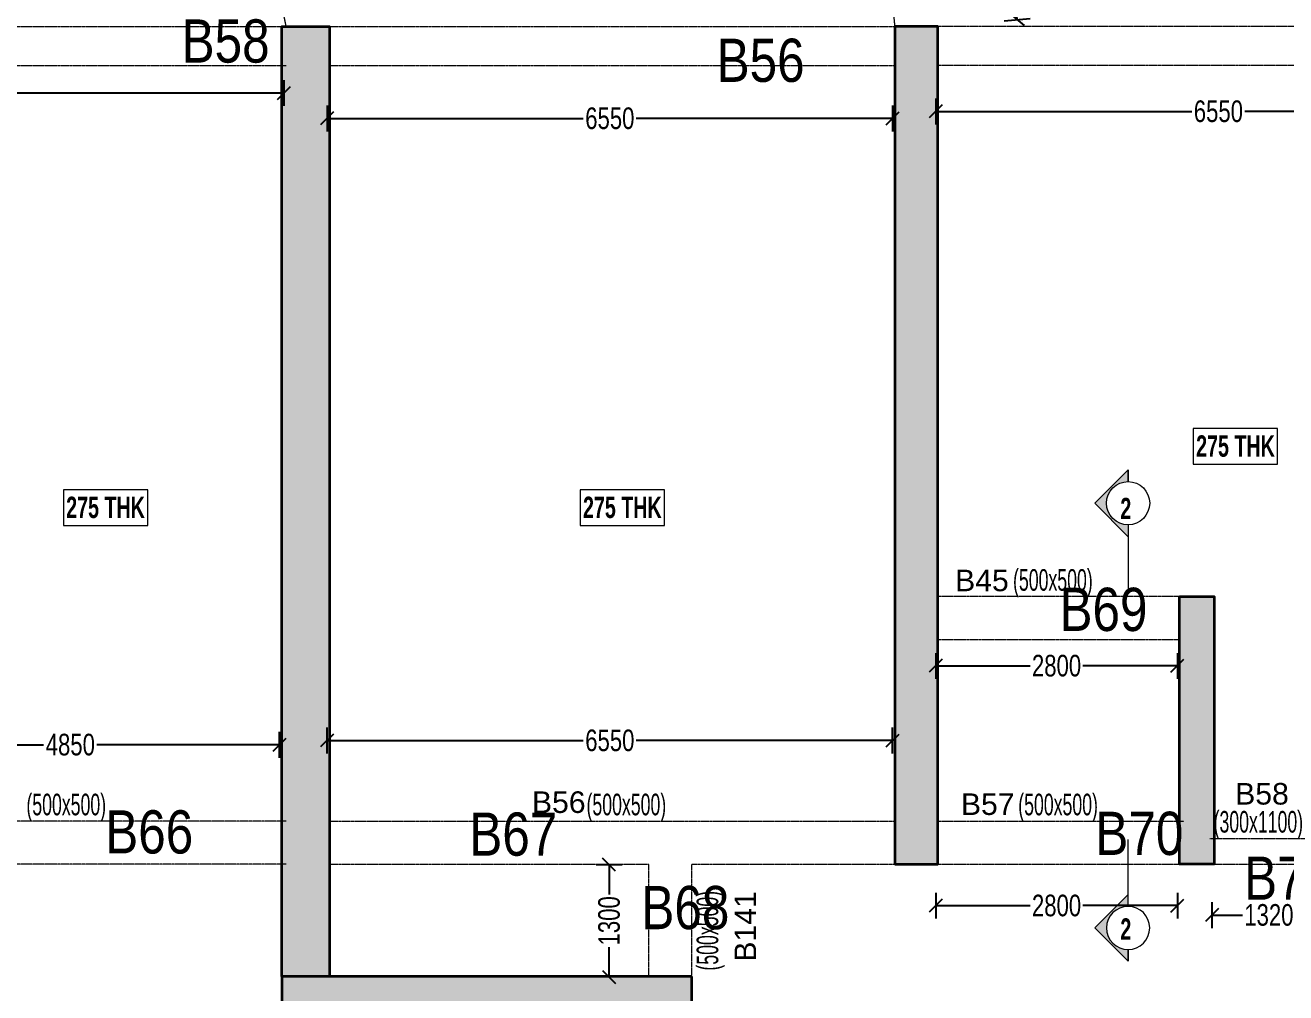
# Model space of a CAD drawing. Header units: millimetres. Extents: x 13 to 72195, y 3 to 63794.
# Drawn here: x 14348 to 28952, y 25542 to 36745 of the extents above; entities that cross this region are included whole.
import ezdxf
from ezdxf.enums import TextEntityAlignment as Align

# ---------------------------------------------------------------- set-up
doc = ezdxf.new("R2010")
doc.units = ezdxf.units.MM
doc.linetypes.add('HIDDEN', pattern=[0.375, 0.25, -0.125])
for name, color, linetype, lineweight in [('A-FLOR-IDEN', 11, 'Continuous', 9), ('G-ANNO-SYMB', 1, 'Continuous', 9), ('S-BEAM', 7, 'Continuous', 18), ('S-BEAM-IDEN', 2, 'Continuous', 9), ('S-COL HATCH', 9, 'Continuous', 0), ('S-COLS', 5, 'Continuous', 35)]:
    doc.layers.add(name, color=color, linetype=linetype, lineweight=lineweight)
for name, color, linetype in [('Abhinav working', 6, 'Continuous'), ('Beam Nos', 7, 'Continuous'), ('changes', 7, 'Continuous')]:
    doc.layers.add(name, color=color, linetype=linetype)
doc.styles.add('Dim.s & Anno.(Misc.)', font='ARIALN.TTF')
doc.styles.add('SC-BBS1', font='SansSerif')
doc.styles.add('SOBHA', font='swisscl.ttf')
doc.styles.add('Swis721 LtCn BT', font='swisscl.ttf', dxfattribs={"width": 0.9, "height": 233.355162})
doc.styles.add('Swis721 LtCn BT_B', font='', dxfattribs={"width": 0.9, "height": 246.918336})
doc.styles.get('Swis721 LtCn BT_B').set_extended_font_data('Swis721 LtCn BT', bold=True)
doc.dimstyles.new('S-100', dxfattribs={"dimscale": 100, "dimtxt": 2.5, "dimasz": 1.5, "dimexe": 1.5, "dimexo": 1.5, "dimgap": 0.1, "dimtad": 0, "dimdec": 0, "dimrnd": 0.0005, "dimzin": 0, "dimdsep": 46, "dimtxsty": 'SOBHA', "dimblk": 'OBLIQUE', "dimcen": 0.09, "dimclrd": 8, "dimclre": 8, "dimclrt": 6, "dimadec": 0, "dimazin": 0, "dimtfac": 1, "dimtdec": 0, "dimtofl": 0, "dimtmove": 0, "dimatfit": 3, "dimfxl": 1.5, "dimfxlon": 1, "dimtolj": 1, "dimtzin": 0, "dimlwd": -1, "dimlwe": -1, "dimarcsym": 0})

# ---------------------------------------------------------------- blocks, each defined once
blk = doc.blocks.new('A$C0921b736')
at = {"layer": 'S-COL HATCH', "transparency": 33554687}
h = blk.add_hatch(color=256, dxfattribs=at)
h.dxf.hatch_style = 1
h.paths.add_polyline_path([(5425, 11675), (5425, 11275), (10175, 11275), (10175, 11675)])
h.paths.add_polyline_path([(5425, 11675), (5975, 11675), (5975, 22675), (5425, 22675)])
h = blk.add_hatch(color=256, dxfattribs=at)
h.dxf.hatch_style = 1
h.paths.add_polyline_path([(12525, 12975), (13025, 12975), (13025, 22675), (12525, 22675)])
h = blk.add_hatch(color=256, dxfattribs=at)
h.dxf.hatch_style = 1
h.paths.add_polyline_path([(15825, 12975), (16225, 12975), (16225, 16075), (15825, 16075)])
at = {"layer": 'S-COLS'}
blk.add_lwpolyline([(5425, 11675), (5425, 22675), (5975, 22675), (5975, 11675), (5425, 11675)], dxfattribs=at)
at = {"layer": 'S-COLS', "elevation": 0}
for points in [[(12525, 12975), (13025, 12975), (13025, 22675), (12525, 22675)], [(15825, 16075), (16225, 16075), (16225, 12975), (15825, 12975)], [(10175, 11675), (5425, 11675), (5425, 11275), (10175, 11275)]]:
    blk.add_lwpolyline(points, close=True, dxfattribs=at)
blk = doc.blocks.new('Detail View - M_Section Head - Structural Type 1-785420-STILT FLOOR FRAMING PLAN')
at = {"layer": 'G-ANNO-SYMB'}
h = blk.add_hatch(color=9, dxfattribs=at)
edge = h.paths.add_edge_path(flags=0)
edge.add_line((-8.5, 0), (-9.86, 0))
edge.add_line((-9.86, 0), (-5.99, 3.87))
edge.add_line((-5.99, 3.87), (-2.12, 0))
edge.add_line((-2.12, 0), (-3.5, 0))
edge.add_arc((-6, 0), 2.5, 360, 540)
for p, q in [((-5.99, 3.87), (-9.86, 0)), ((-5.99, 3.87), (-2.12, 0)), ((-8.5, 0), (-9.86, 0)), ((-3.5, 0), (-2.12, 0))]:
    blk.add_line(p, q, dxfattribs=at)
at = {"layer": 'G-ANNO-SYMB', "color": 5}
for p, q in [((-5.99, 3.87), (-9.86, 0)), ((-2.12, 0), (-5.99, 3.87)), ((-9.86, 0), (-8.5, 0)), ((-3.5, 0), (4.24, 0)), ((-3.5, 0), (-2.12, 0))]:
    blk.add_line(p, q, dxfattribs=at)
at = {"layer": 'G-ANNO-SYMB'}
blk.add_arc((-6, 0), 2.5, 360, 180, dxfattribs=at)
at = {"layer": 'G-ANNO-SYMB', "color": 5}
for start, end in [(360, 180), (180, 360)]:
    blk.add_arc((-6, 0), 2.5, start, end, dxfattribs=at)
blk = doc.blocks.new('_OBLIQUE')
at = {"color": 0, "linetype": 'ByBlock'}
blk.add_line((-0.5, -0.5), (0.5, 0.5), dxfattribs=at)
blk = doc.blocks.new('*D356')
at = {"layer": 'Abhinav working', "color": 8, "transparency": 16777216}
for p, q in [((24896, 35897), (24896, 35597)), ((31446, 35897), (31446, 35597)), ((24896, 35747), (27863, 35747)), ((31446, 35747), (28478, 35747))]:
    blk.add_line(p, q, dxfattribs=at)
at = {"layer": 'Defpoints', "color": 0, "transparency": 16777216}
for p in [(24896, 36275), (31446, 36275), (31446, 35747)]:
    blk.add_point(p, dxfattribs=at)
at = {"layer": 'Abhinav working', "color": 8, "transparency": 16777216, "xscale": 150, "yscale": 150, "zscale": 150, "rotation": 180}
blk.add_blockref('_OBLIQUE', (24896, 35747), dxfattribs=at)
at = {"layer": 'Abhinav working', "color": 8, "transparency": 16777216, "xscale": 150, "yscale": 150, "zscale": 150}
blk.add_blockref('_OBLIQUE', (31446, 35747), dxfattribs=at)
at = {"layer": 'Abhinav working', "color": 6, "transparency": 16777216, "insert": (28171, 35747), "char_height": 250, "attachment_point": 5, "style": 'SOBHA'}
blk.add_mtext('\\A1;6550', dxfattribs=at)
blk = doc.blocks.new('*D357')
at = {"layer": 'Abhinav working', "color": 8, "transparency": 16777216}
for p, q in [((25137, 42948), (25436, 42974)), ((25287, 42961), (25536, 40191)), ((25840, 36810), (25591, 39579)), ((25690, 36796), (25989, 36823))]:
    blk.add_line(p, q, dxfattribs=at)
at = {"layer": 'Defpoints', "color": 0, "transparency": 16777216}
for p in [(25287, 42961), (24342, 42876, 0), (24896, 36725, 0)]:
    blk.add_point(p, dxfattribs=at)
at = {"layer": 'Abhinav working', "color": 8, "transparency": 16777216, "xscale": 150, "yscale": 150, "zscale": 150}
for p, rotation in [((25287, 42961), 95.13845733067026), ((25840, 36810), 275.1384573306703)]:
    blk.add_blockref('_OBLIQUE', p, dxfattribs=dict(at, rotation=rotation))
at = {"layer": 'Abhinav working', "color": 6, "transparency": 16777216, "insert": (25563, 39885), "char_height": 250, "attachment_point": 5, "rotation": 275.1385, "style": 'SOBHA'}
blk.add_mtext('\\A1;6176', dxfattribs=at)
blk = doc.blocks.new('*D358')
at = {"layer": 'Abhinav working', "color": 8, "transparency": 16777216}
for p, q in [((17846, 35816), (17846, 35516)), ((24396, 35816), (24396, 35516)), ((17846, 35666), (20813, 35666)), ((24396, 35666), (21428, 35666))]:
    blk.add_line(p, q, dxfattribs=at)
at = {"layer": 'Defpoints', "color": 0, "transparency": 16777216}
for p in [(17846, 36275), (24396, 36275), (24396, 35666)]:
    blk.add_point(p, dxfattribs=at)
at = {"layer": 'Abhinav working', "color": 8, "transparency": 16777216, "xscale": 150, "yscale": 150, "zscale": 150, "rotation": 180}
blk.add_blockref('_OBLIQUE', (17846, 35666), dxfattribs=at)
at = {"layer": 'Abhinav working', "color": 8, "transparency": 16777216, "xscale": 150, "yscale": 150, "zscale": 150}
blk.add_blockref('_OBLIQUE', (24396, 35666), dxfattribs=at)
at = {"layer": 'Abhinav working', "color": 6, "transparency": 16777216, "insert": (21121, 35666), "char_height": 250, "attachment_point": 5, "style": 'SOBHA'}
blk.add_mtext('\\A1;6550', dxfattribs=at)
blk = doc.blocks.new('*D359')
at = {"layer": 'Abhinav working', "color": 8, "transparency": 16777216}
for p, q in [((18056, 43171), (18350, 43231)), ((18203, 43201), (18765, 40426)), ((19449, 37050), (18887, 39824)), ((19302, 37020), (19596, 37080))]:
    blk.add_line(p, q, dxfattribs=at)
at = {"layer": 'Defpoints', "color": 0, "transparency": 16777216}
for p in [(16600, 42876, 0), (19449, 37050), (17846, 36725)]:
    blk.add_point(p, dxfattribs=at)
at = {"layer": 'Abhinav working', "color": 8, "transparency": 16777216, "xscale": 150, "yscale": 150, "zscale": 150}
for p, rotation in [((18203, 43201), 101.4496253481066), ((19449, 37050), 281.4496253481067)]:
    blk.add_blockref('_OBLIQUE', p, dxfattribs=dict(at, rotation=rotation))
at = {"layer": 'Abhinav working', "color": 6, "transparency": 16777216, "insert": (18826, 40125), "char_height": 250, "attachment_point": 5, "rotation": 281.4496, "style": 'SOBHA'}
blk.add_mtext('\\A1;6276', dxfattribs=at)
blk = doc.blocks.new('*D360')
at = {"layer": 'Abhinav working', "color": 8, "transparency": 16777216}
for p, q in [((5179, 36110), (5179, 35810)), ((17346, 36110), (17346, 35810)), ((5179, 35960), (10881, 35960)), ((17346, 35960), (11643, 35960))]:
    blk.add_line(p, q, dxfattribs=at)
at = {"layer": 'Defpoints', "color": 0, "transparency": 16777216}
for p in [(5179, 36275, 0), (17346, 36275), (17346, 35960)]:
    blk.add_point(p, dxfattribs=at)
at = {"layer": 'Abhinav working', "color": 8, "transparency": 16777216, "xscale": 150, "yscale": 150, "zscale": 150, "rotation": 180}
blk.add_blockref('_OBLIQUE', (5179, 35960), dxfattribs=at)
at = {"layer": 'Abhinav working', "color": 8, "transparency": 16777216, "xscale": 150, "yscale": 150, "zscale": 150}
blk.add_blockref('_OBLIQUE', (17346, 35960), dxfattribs=at)
at = {"layer": 'Abhinav working', "color": 6, "transparency": 16777216, "insert": (11262, 35960), "char_height": 250, "attachment_point": 5, "style": 'SOBHA'}
blk.add_mtext('\\A1;12167', dxfattribs=at)
blk = doc.blocks.new('*D366')
at = {"layer": 'Abhinav working', "color": 8, "transparency": 16777216}
for p, q in [((12446, 28264), (12446, 28564)), ((17296, 28264), (17296, 28564)), ((12446, 28414), (14562, 28414)), ((17296, 28414), (15179, 28414))]:
    blk.add_line(p, q, dxfattribs=at)
at = {"layer": 'Defpoints', "color": 0, "transparency": 16777216}
for p in [(17296, 28414), (12446, 27525), (17296, 27525)]:
    blk.add_point(p, dxfattribs=at)
at = {"layer": 'Abhinav working', "color": 8, "transparency": 16777216, "xscale": 150, "yscale": 150, "zscale": 150, "rotation": 180}
blk.add_blockref('_OBLIQUE', (12446, 28414), dxfattribs=at)
at = {"layer": 'Abhinav working', "color": 8, "transparency": 16777216, "xscale": 150, "yscale": 150, "zscale": 150}
blk.add_blockref('_OBLIQUE', (17296, 28414), dxfattribs=at)
at = {"layer": 'Abhinav working', "color": 6, "transparency": 16777216, "insert": (14871, 28414), "char_height": 250, "attachment_point": 5, "style": 'SOBHA'}
blk.add_mtext('\\A1;4850', dxfattribs=at)
blk = doc.blocks.new('*D367')
at = {"layer": 'Abhinav working', "color": 8, "transparency": 16777216}
for p, q in [((17846, 28313), (17846, 28613)), ((24396, 28313), (24396, 28613)), ((17846, 28463), (20813, 28463)), ((24396, 28463), (21428, 28463))]:
    blk.add_line(p, q, dxfattribs=at)
at = {"layer": 'Defpoints', "color": 0, "transparency": 16777216}
for p in [(24396, 28463), (17846, 27525), (24396, 27525)]:
    blk.add_point(p, dxfattribs=at)
at = {"layer": 'Abhinav working', "color": 8, "transparency": 16777216, "xscale": 150, "yscale": 150, "zscale": 150, "rotation": 180}
blk.add_blockref('_OBLIQUE', (17846, 28463), dxfattribs=at)
at = {"layer": 'Abhinav working', "color": 8, "transparency": 16777216, "xscale": 150, "yscale": 150, "zscale": 150}
blk.add_blockref('_OBLIQUE', (24396, 28463), dxfattribs=at)
at = {"layer": 'Abhinav working', "color": 6, "transparency": 16777216, "insert": (21121, 28463), "char_height": 250, "attachment_point": 5, "style": 'SOBHA'}
blk.add_mtext('\\A1;6550', dxfattribs=at)
blk = doc.blocks.new('*D368')
at = {"layer": 'Abhinav working', "color": 8, "transparency": 16777216}
for p, q in [((21263, 27025), (20963, 27025)), ((21113, 27025), (21113, 26679)), ((21113, 25725), (21113, 26071)), ((21263, 25725), (20963, 25725))]:
    blk.add_line(p, q, dxfattribs=at)
at = {"layer": 'Defpoints', "color": 0, "transparency": 16777216}
for p in [(21113, 27025), (21546, 27025), (21546, 25725, 0)]:
    blk.add_point(p, dxfattribs=at)
at = {"layer": 'Abhinav working', "color": 8, "transparency": 16777216, "xscale": 150, "yscale": 150, "zscale": 150}
for p, rotation in [((21113, 27025), 90), ((21113, 25725), 270)]:
    blk.add_blockref('_OBLIQUE', p, dxfattribs=dict(at, rotation=rotation))
at = {"layer": 'Abhinav working', "color": 6, "transparency": 16777216, "insert": (21113, 26375), "char_height": 250, "attachment_point": 5, "rotation": 90, "style": 'SOBHA'}
blk.add_mtext('\\A1;1300', dxfattribs=at)
blk = doc.blocks.new('*D369')
at = {"layer": 'Abhinav working', "color": 8, "transparency": 16777216}
for p, q in [((24896, 29475), (24896, 29178)), ((27696, 29475), (27696, 29178)), ((24896, 29328), (25989, 29328)), ((27696, 29328), (26602, 29328))]:
    blk.add_line(p, q, dxfattribs=at)
at = {"layer": 'Defpoints', "color": 0, "transparency": 16777216}
for p in [(24896, 29625, 0), (27696, 29625, 0), (27696, 29328)]:
    blk.add_point(p, dxfattribs=at)
at = {"layer": 'Abhinav working', "color": 8, "transparency": 16777216, "xscale": 150, "yscale": 150, "zscale": 150, "rotation": 180}
blk.add_blockref('_OBLIQUE', (24896, 29328), dxfattribs=at)
at = {"layer": 'Abhinav working', "color": 8, "transparency": 16777216, "xscale": 150, "yscale": 150, "zscale": 150}
blk.add_blockref('_OBLIQUE', (27696, 29328), dxfattribs=at)
at = {"layer": 'Abhinav working', "color": 6, "transparency": 16777216, "insert": (26296, 29328), "char_height": 250, "attachment_point": 5, "style": 'SOBHA'}
blk.add_mtext('\\A1;2800', dxfattribs=at)
blk = doc.blocks.new('*D370')
at = {"layer": 'Abhinav working', "color": 8, "transparency": 16777216}
for p, q in [((24896, 26701), (24896, 26401)), ((27696, 26701), (27696, 26401)), ((24896, 26551), (25989, 26551)), ((27696, 26551), (26602, 26551))]:
    blk.add_line(p, q, dxfattribs=at)
at = {"layer": 'Defpoints', "color": 0, "transparency": 16777216}
for p in [(24896, 27025, 0), (27696, 27025, 0), (27696, 26551)]:
    blk.add_point(p, dxfattribs=at)
at = {"layer": 'Abhinav working', "color": 8, "transparency": 16777216, "xscale": 150, "yscale": 150, "zscale": 150, "rotation": 180}
blk.add_blockref('_OBLIQUE', (24896, 26551), dxfattribs=at)
at = {"layer": 'Abhinav working', "color": 8, "transparency": 16777216, "xscale": 150, "yscale": 150, "zscale": 150}
blk.add_blockref('_OBLIQUE', (27696, 26551), dxfattribs=at)
at = {"layer": 'Abhinav working', "color": 6, "transparency": 16777216, "insert": (26296, 26551), "char_height": 250, "attachment_point": 5, "style": 'SOBHA'}
blk.add_mtext('\\A1;2800', dxfattribs=at)
blk = doc.blocks.new('*D371')
at = {"layer": 'Abhinav working', "color": 8, "transparency": 16777216}
for p, q in [((28096, 26592), (28096, 26292)), ((29416, 26592), (29416, 26292)), ((28096, 26442), (28452, 26442)), ((29416, 26442), (29059, 26442))]:
    blk.add_line(p, q, dxfattribs=at)
at = {"layer": 'Defpoints', "color": 0, "transparency": 16777216}
for p in [(28096, 27025, 0), (29416, 27025), (29416, 26442)]:
    blk.add_point(p, dxfattribs=at)
at = {"layer": 'Abhinav working', "color": 8, "transparency": 16777216, "xscale": 150, "yscale": 150, "zscale": 150, "rotation": 180}
blk.add_blockref('_OBLIQUE', (28096, 26442), dxfattribs=at)
at = {"layer": 'Abhinav working', "color": 8, "transparency": 16777216, "xscale": 150, "yscale": 150, "zscale": 150}
blk.add_blockref('_OBLIQUE', (29416, 26442), dxfattribs=at)
at = {"layer": 'Abhinav working', "color": 6, "transparency": 16777216, "insert": (28756, 26442), "char_height": 250, "attachment_point": 5, "style": 'SOBHA'}
blk.add_mtext('\\A1;1320', dxfattribs=at)

msp = doc.modelspace()

# ---------------------------------------------------------------- linework, layer by layer
at = {"layer": 'A-FLOR-IDEN', "color": 8, "flags": 128}
for points in [[(27880.1, 32073.9), (27880.1, 31662.1), (28857.6, 31662.1), (28857.6, 32073.9)], [(14790.1, 31363.9), (14790.1, 30952.1), (15767.6, 30952.1), (15767.6, 31363.9)], [(20777.1, 31363.9), (20777.1, 30952.1), (21754.6, 30952.1), (21754.6, 31363.9)]]:
    msp.add_lwpolyline(points, close=True, dxfattribs=at)
at = {"layer": 'S-BEAM', "linetype": 'HIDDEN'}
for p, q in [((17371.7, 36730.2), (16167.5, 42880.2, 0)), ((23866.6, 42880.2, 0), (24422.7, 36707.8, 0)), ((12471.7, 36730.2), (17371.7, 36730.2)), ((17871.7, 36730.2), (24421.7, 36730.2, 0)), ((31471.7, 36730.2), (24921.7, 36730.2, 0)), ((12471.7, 36280.2), (17371.7, 36280.2)), ((17871.7, 36280.2), (24421.7, 36280.2)), ((31471.7, 36280.2), (24921.7, 36280.2)), ((27721.7, 30130.2, 0), (24921.7, 30130.2, 0)), ((27721.7, 29630.2, 0), (24921.7, 29630.2, 0)), ((17371.7, 27530.2), (12471.7, 27530.2)), ((17871.7, 27530.2), (24421.7, 27530.2)), ((24921.7, 27530.2, 0), (27771.7, 27530.2, 0)), ((28071.7, 27330.2), (29441.7, 27330.2)), ((17371.7, 27030.2), (12471.7, 27030.2)), ((17871.7, 27030.2), (21571.7, 27030.2)), ((21571.7, 25730.2, 0), (21571.7, 27030.2, 0)), ((22071.7, 27030.2), (29441.7, 27030.2)), ((22071.7, 25730.2, 0), (22071.7, 27030.2, 0))]:
    msp.add_line(p, q, dxfattribs=at)

# ---------------------------------------------------------------- block references
at = {"layer": 'changes'}
msp.add_blockref('A$C0921b736', (11896.7, 14055), dxfattribs=at)
msp.add_blockref('A$C0921b736', (11896.7, 14055), dxfattribs=at)
at = {"layer": 'G-ANNO-SYMB', "extrusion": (0, 0, -1), "yscale": 99.99999999999991, "zscale": 99.99999999999991, "rotation": 270}
for p, xscale in [((-27125, 30610.6), 99.99999999999991), ((-27125, 26892.8), -99.99999999999991)]:
    msp.add_blockref('Detail View - M_Section Head - Structural Type 1-785420-STILT FLOOR FRAMING PLAN', p, dxfattribs=dict(at, xscale=xscale))

# ---------------------------------------------------------------- texts
at = {"layer": 'A-FLOR-IDEN', "color": 1, "char_height": 246.92, "width": 1155, "attachment_point": 2, "line_spacing_factor": 0.964267, "style": 'Swis721 LtCn BT_B'}
for insert in [(28368.9, 31995.9), (15278.9, 31285.9), (21265.9, 31285.9)]:
    msp.add_mtext('275 THK', dxfattribs=dict(at, insert=insert))
at = {"layer": 'Abhinav working', "char_height": 500, "attachment_point": 1, "style": 'Dim.s & Anno.(Misc.)'}
for s, insert in [('B58', (16160.6, 36812.2)), ('B56', (22358.5, 36588.8, 0)), ('B69', (26330.6, 30231.3)), ('B66', (15275.7, 27654.7)), ('B67', (19493.3, 27629.2)), ('B70', (26745.9, 27637.9)), ('B71', (28469.3, 27119.2)), ('B68', (21486.6, 26778.5))]:
    msp.add_mtext_dynamic_manual_height_columns(s, width=21149.247, gutter_width=5423.5, heights=[0], dxfattribs=dict(at, insert=insert))
at = {"layer": 'Beam Nos', "color": 3, "style": 'SC-BBS1'}
for s, p in [('B45', (25431.5, 30116.4)), ('B58', (28676.2, 27646.2)), ('B56', (20529.5, 27549.2)), ('B57', (25498.9, 27526.1, 0))]:
    msp.add_text(s, height=250, dxfattribs=at).set_placement(p, align=Align.BOTTOM_CENTER)
msp.add_text('B141', height=250, rotation=90, dxfattribs=at).set_placement((22890.9, 26310.5), align=Align.BOTTOM_CENTER)
at = {"layer": 'G-ANNO-SYMB', "color": 5, "char_height": 246.9, "width": 330, "attachment_point": 8, "line_spacing_factor": 0.964267, "style": 'Swis721 LtCn BT_B'}
for insert in [(27098.4, 31025.7), (27098.4, 26156.9)]:
    msp.add_mtext('2', dxfattribs=dict(at, insert=insert))
at = {"layer": 'S-BEAM-IDEN', "style": 'Swis721 LtCn BT', "width": 0.8}
for s, rotation, p in [('(500x500)', 360, (25792.1, 30196.9)), ('(500x500)', 360, (14362.5, 27596.9)), ('(500x500)', 360, (20851, 27596.9)), ('(500x500)', 360, (25852.4, 27596.9)), ('(300x1100)', 360, (28115.2, 27396.9)), ('(500x500)', 90, (22376.9, 25798.9))]:
    msp.add_text(s, height=250, rotation=rotation, dxfattribs=at).set_placement(p)

# ---------------------------------------------------------------- dimensions: what is measured, and where the dimension line sits
at = {"layer": 'Abhinav working'}
for p1, p2, distance, picture, middle in [((16599.8, 42876.1, 0), (17845.6, 36725), 1636.2, '*D359', (18826.3, 40125.3)), ((24895.6, 36725, 0), (24342.5, 42876.1, 0), -947.9, '*D357', (25563.2, 39885.4)), ((24895.6, 27025, 0), (27695.6, 27025, 0), -473.8, '*D370', (26295.6, 26551.2))]:
    dim = msp.add_aligned_dim(p1=p1, p2=p2, distance=distance, dimstyle='S-100', dxfattribs=at)
    dim.commit()
    dim.dimension.update_dxf_attribs({"geometry": picture, "text_midpoint": middle})
for base, p1, p2, picture, middle in [((17345.6214, 35959.8007), (5179.0639, 36274.9504, 0), (17345.6214, 36274.9504), '*D360', (11262.3426, 35959.8007)), ((24395.6, 35666), (17845.6, 36275), (24395.6, 36275), '*D358', (21120.6, 35666)), ((31445.6, 35747.3), (24895.6, 36275), (31445.6, 36275), '*D356', (28170.6, 35747.3)), ((27695.6, 29327.6), (24895.6, 29624.9, 0), (27695.6, 29624.9, 0), '*D369', (26295.6, 29327.6)), ((24395.6, 28462.7), (17845.6, 27525), (24395.6, 27525), '*D367', (21120.6, 28462.7)), ((17295.6, 28413.9), (12445.6, 27525), (17295.6, 27525), '*D366', (14870.6, 28413.9)), ((29415.6, 26442.1), (28095.6, 27025, 0), (29415.6, 27025), '*D371', (28755.6, 26442.1))]:
    dim = msp.add_linear_dim(base=base, p1=p1, p2=p2, dimstyle='S-100', dxfattribs=at)
    dim.commit()
    dim.dimension.update_dxf_attribs({"geometry": picture, "text_midpoint": middle})
dim = msp.add_linear_dim(base=(21112.5, 27025), p1=(21545.6, 25725, 0), p2=(21545.6, 27025), angle=90, dimstyle='S-100', dxfattribs=at)
dim.commit()
dim.dimension.update_dxf_attribs({"geometry": '*D368', "text_midpoint": (21112.5, 26375)})

doc.saveas('drawing.dxf')
